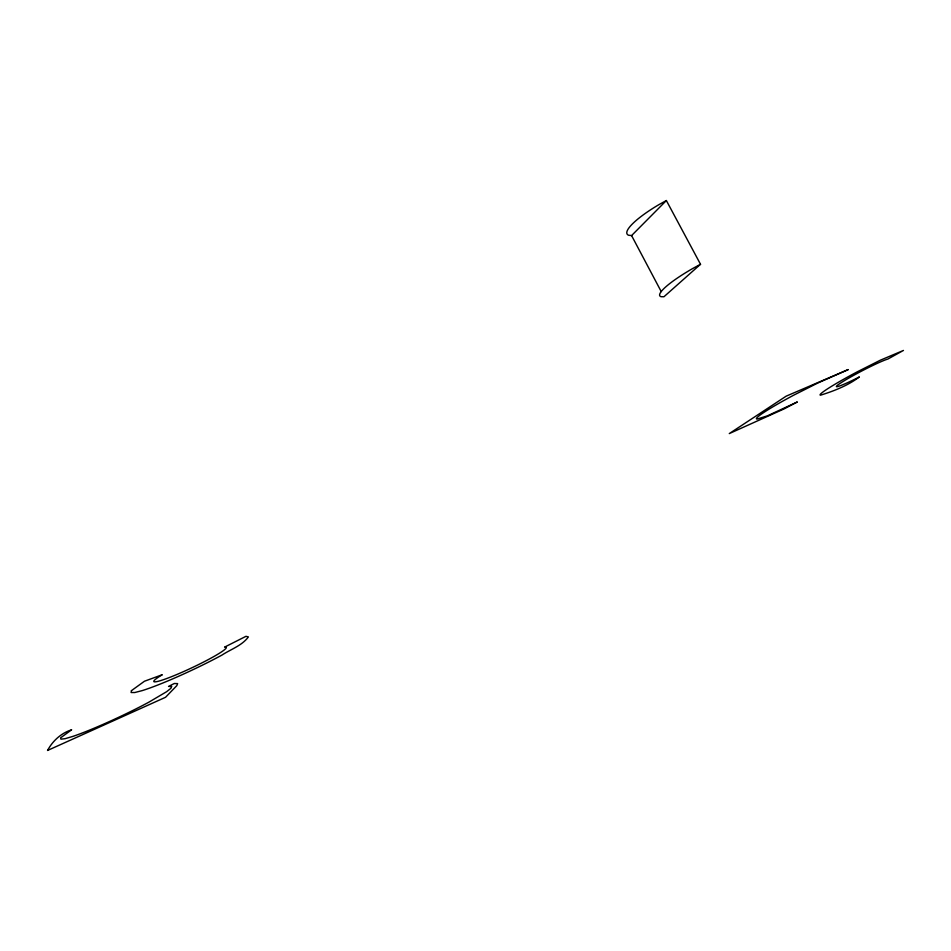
<?xml version="1.0" encoding="UTF-8"?>
<svg xmlns="http://www.w3.org/2000/svg" width="951" height="951" viewBox="0 0 951 951"><rect width="100%" height="100%" fill="white"/><g stroke="black" fill="none" stroke-linecap="round" stroke-linejoin="round"><path stroke-width="1.43" d="M666.366 200.542L658.627 204.81A48.893 10.568 -28.7 0 0 628.563 235.23L631.583 235.575L666.366 200.542L700.518 264.283L663.953 296.748L661.064 296.7A49.262 8.488 -28.3 0 1 692.697 268.527L700.518 264.283M631.583 235.575L661.195 291.541M131.44 690.652L131.095 692.518L134.78 692.53L142.115 690.64A64.977 6.134 -25.2 0 0 221.892 655.12C230.689 649.307 242.029 645.646 248.389 636.92L245.952 636.326L224.591 647.12A40.085 3.78 -25.2 0 1 182.865 671.905A40.085 3.78 -25.2 0 1 162.264 674.723L144.457 681.237L131.44 690.652M171.584 686.479L170.907 688.286L166.627 691.698L148.879 702.171A61.506 5.266 -25.1 0 1 72.573 736.49L65.048 738.701L60.923 739.153L60.602 737.833L71.634 729.797C61.161 733.114 52.685 740.853 47.55 750.458L165.545 697.285L176.803 685.647L177.635 683.603L174.306 683.507L168.541 686.42L171.584 686.479M797.14 402.047L784.313 408.811L729.286 433.585L786.168 396.163L848.244 369.57L818.038 382.908L793.919 395.069A51.069 3.875 -27.4 0 0 757.186 419.058L767.243 415.896L797.14 402.047M859.193 377.06C848.078 385.488 833.968 391.039 820.499 395.188A48.56 3.412 -27.5 0 1 857.564 371.663L880.317 360.203L903.45 350.444L887.818 359.074A29.956 2.104 -27.5 0 0 857.778 373.113A29.956 2.104 -27.5 0 0 836.381 386.546A29.956 2.104 -27.5 0 0 859.193 377.06"/></g></svg>
